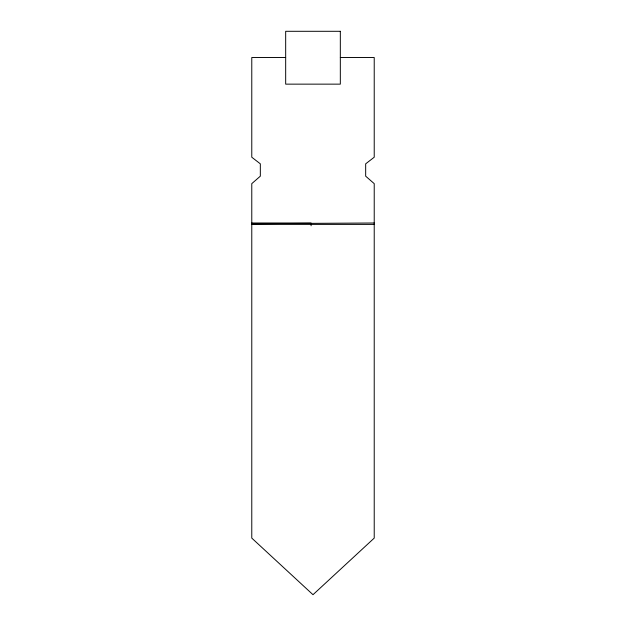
<?xml version="1.0" encoding="UTF-8"?>
<svg xmlns="http://www.w3.org/2000/svg" width="626" height="626" viewBox="0 0 626 626"><rect width="100%" height="100%" fill="white"/><g stroke="black" fill="none" stroke-linecap="round" stroke-linejoin="round"><path stroke-width="0.94" d="M374.223 222.997L251.777 223.693M285.675 57.514L251.777 57.514L251.777 157.22L260.33 163.832L260.33 176.172L251.777 183.645L251.777 538.102L313 594.7L374.223 538.102L374.223 183.645L365.67 176.172L365.67 163.832L374.223 157.22L374.223 57.514L340.325 57.514M251.777 222.997L311.091 222.997L311.091 225.783M251.777 224.39L374.223 224.39M340.325 31.3L285.675 31.3L285.675 84.142L340.325 84.142L340.325 31.3"/></g></svg>
